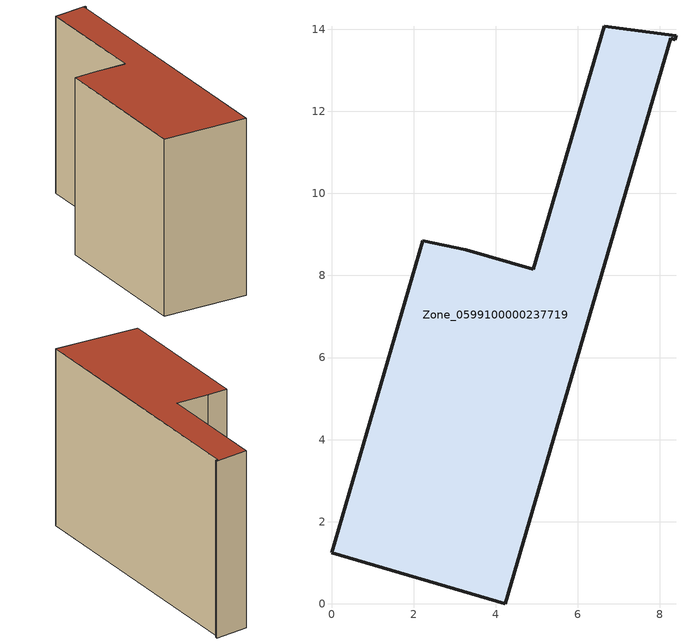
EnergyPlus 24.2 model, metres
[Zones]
Zone_0599100000237719
 floor ground (C_G): 8.26,13.78 4.23,0 0,1.24 2.23,8.84 3.27,8.63 4.91,8.15 6.64,14.07 8.39,13.84 8.37,13.75 z0
 wall outside (C_F): 2.23,8.84 0,1.24 4.23,0 8.26,13.78 8.37,13.75 8.39,13.84 6.64,14.07 4.91,8.15 3.27,8.63 2.23,8.84 z0:8.96
 roof outside (C_R): 4.23,0 8.26,13.78 8.37,13.75 8.39,13.84 6.64,14.07 4.91,8.15 3.27,8.63 2.23,8.84 0,1.24 z8.96
[BUILDING]
Pand.0599100000237719: North Axis=0; Terrain=City; Loads Convergence Tolerance Value=0.04; Temperature Convergence Tolerance Value=0.4; Solar Distribution=FullExterior; Maximum Number of Warmup Days=25; Minimum Number of Warmup Days=1
[Site:Location]
Rotterdam.The.Hague.AP_ZH_NLD Design_Conditions: Latitude=51.96; Longitude=4.45; Time Zone=1; Elevation=-4.5
[SITE:GROUNDTEMPERATURE:BUILDINGSURFACE]
18, 18, 18, 18, 18, 18, 18, 18, 18, 18, 18, 18
[MATERIAL] Thermal Absorptance=0.9; Solar Absorptance=0.7; Visible Absorptance=0.7
Name | Roughness | Thickness | Conductivity | Density | Specific Heat
G.TI.1946 | MediumSmooth | 0.15 | 1 | 540 | 1210
F.TI.1946 | Rough | 0.3 | 0.857143 | 1920 | 840
R.TI.1946 | MediumRough | 0.2 | 0.1 | 1500 | 1000
[CONSTRUCTION]
C_G: G.TI.1946
C_F: F.TI.1946
C_R: R.TI.1946
[ZONE]
Zone_0599100000237719: Type=1; Multiplier=1; Ceiling Height=Autocalculate; Volume=Autocalculate; Floor Area=autocalculate; Part of Total Floor Area=Yes
[ZONEINFILTRATION:DESIGNFLOWRATE]
Infil_Zone_0599100000237719: Zone or ZoneList or Space or SpaceList=Zone_0599100000237719; Schedule=AlwaysOn; Design Flow Rate Calculation Method=Flow/Area; Flow Rate per Floor Area=0.003; Constant Term Coefficient=1; Temperature Term Coefficient=0; Velocity Term Coefficient=0; Velocity Squared Term Coefficient=0
[HVACTEMPLATE:ZONE:IDEALLOADSAIRSYSTEM]
Zone_0599100000237719: Maximum Heating Supply Air Temperature=50; Minimum Cooling Supply Air Temperature=13; Maximum Heating Supply Air Humidity Ratio=0.0156; Minimum Cooling Supply Air Humidity Ratio=0.0077; Heating Limit=NoLimit; Cooling Limit=NoLimit; Dehumidification Control Type=ConstantSensibleHeatRatio; Cooling Sensible Heat Ratio=0.7; Dehumidification Setpoint=60; Humidification Control Type=None; Humidification Setpoint=30; Outdoor Air Method=None; Outdoor Air Flow Rate per Person=0.00944; Outdoor Air Flow Rate per Zone Floor Area=0; Outdoor Air Flow Rate per Zone=0; Demand Controlled Ventilation Type=None; Outdoor Air Economizer Type=NoEconomizer; Heat Recovery Type=None; Sensible Heat Recovery Effectiveness=0.7; Latent Heat Recovery Effectiveness=0.65
[ZONECONTROL:THERMOSTAT]
ThermostatControl_Zone_0599100000237719: Zone or ZoneList=Zone_0599100000237719; Control Type Schedule=DualSetpointControlType; Control 1=Thermostat_Zone_0599100000237719; Temperature Difference Between Cutout And Setpoint=0
[THERMOSTATSETPOINT:DUALSETPOINT]
Thermostat_Zone_0599100000237719: Heating Setpoint Temperature Schedule=HeatingSetpoint_Zone_0599100000237719; Cooling Setpoint Temperature Schedule=CoolingSetpoint_Zone_0599100000237719
[SCHEDULE:COMPACT]
HeatingSetpoint_Zone_0599100000237719: Through: 12/31, For: AllDays, Until: 24:00, 21
CoolingSetpoint_Zone_0599100000237719: Through: 12/31, For: AllDays, Until: 24:00, 24
DualSetpointControlType: Through: 12/31, For: AllDays, Until: 24:00, 4
AlwaysOn: Through: 12/31, For: AllDays, Until: 24:00, 1
